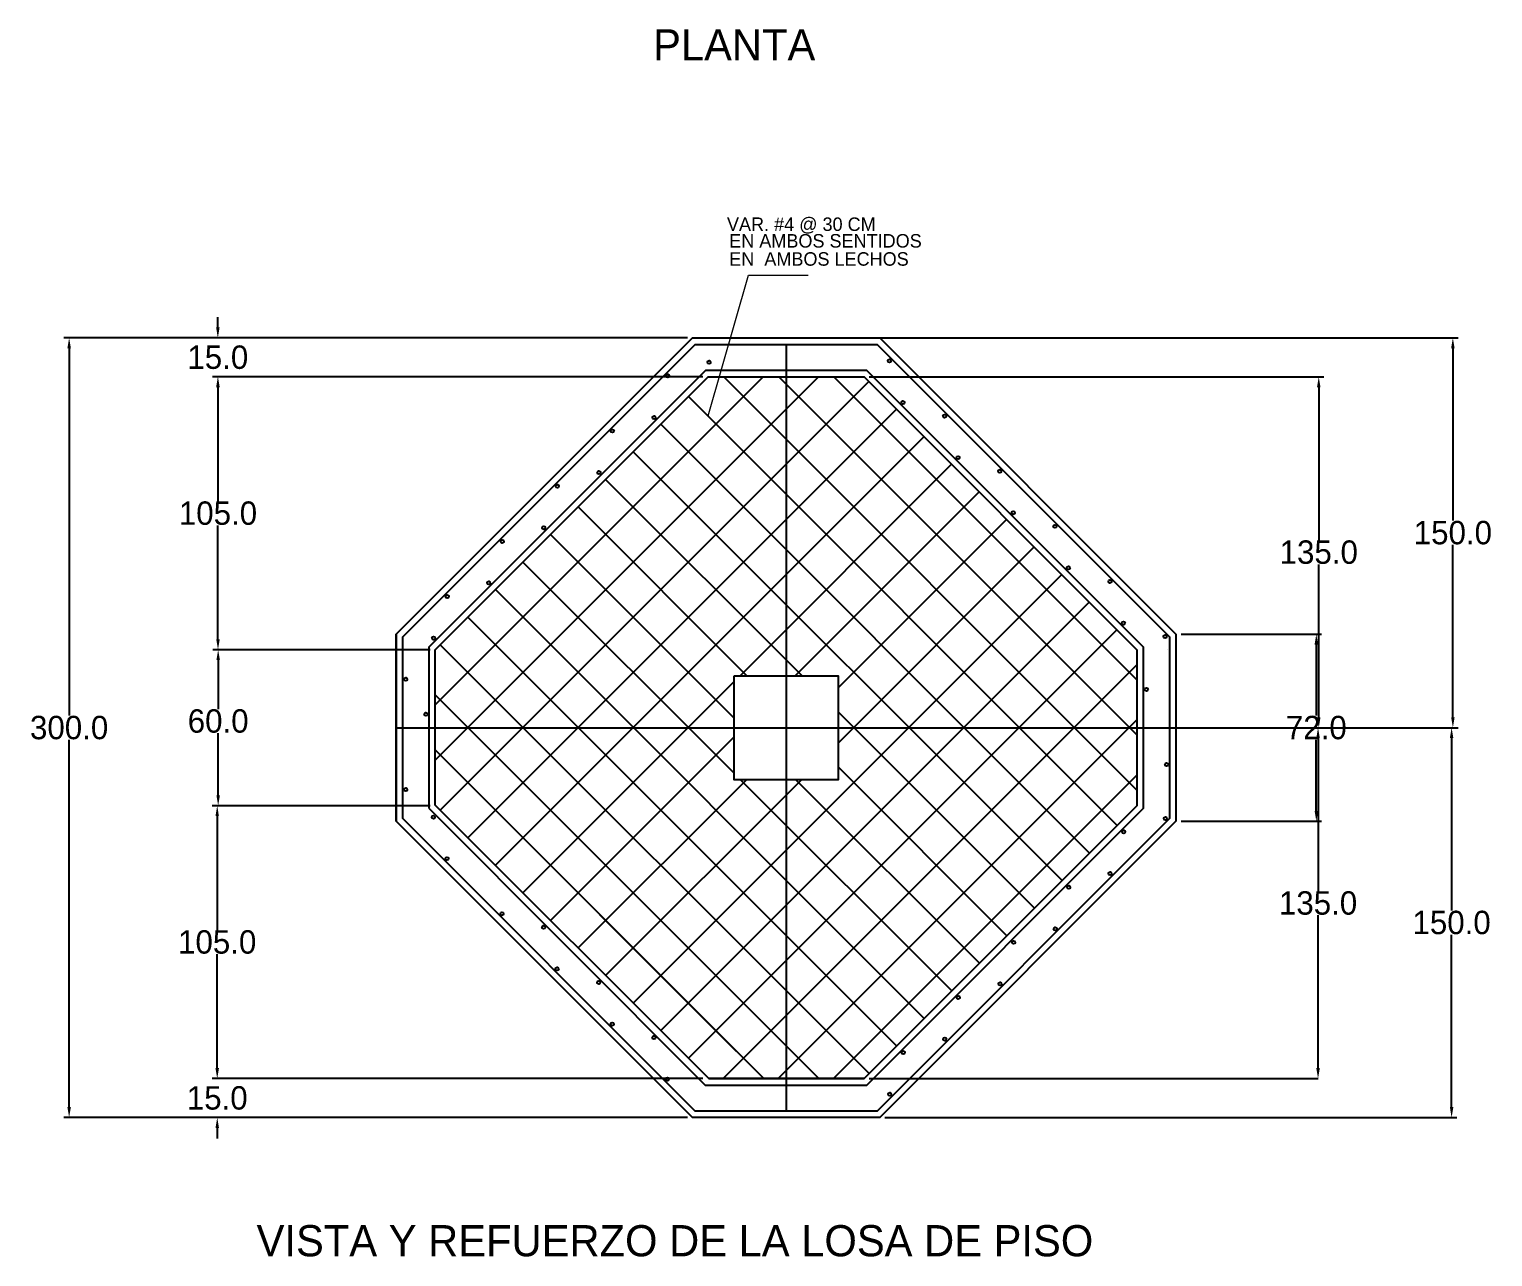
# Model space of a CAD drawing. Header units: centimetres. Extents: x 201 to 3483, y 96 to 2223.
# Drawn here: x 844 to 1407, y 1182 to 1655 of the extents above; entities that cross this region are included whole.
import ezdxf

# ---------------------------------------------------------------- set-up
doc = ezdxf.new("R2010")
doc.units = ezdxf.units.CM
doc.header["$LTSCALE"] = 10
doc.header["$MEASUREMENT"] = 0
doc.layers.get('0').update_dxf_attribs({"linetype": 'CONTINUOUS'})
doc.layers.get('DEFPOINTS').update_dxf_attribs({"color": 2, "linetype": 'CONTINUOUS'})
for name, color, linetype in [('DIM', 7, 'CONTINUOUS'), ('REGISTRO', 1, 'CONTINUOUS'), ('TEXTOS', 7, 'CONTINUOUS'), ('VARILLAS', 30, 'CONTINUOUS')]:
    doc.layers.add(name, color=color, linetype=linetype)
doc.styles.get("Standard").update_dxf_attribs({"font": ''})
doc.styles.add('Zurich', font='')
doc.styles.get('Standard').set_extended_font_data('Zurich Ex BT')
doc.styles.get('Zurich').set_extended_font_data('Zurich Ex BT')
doc.dimstyles.get("Standard").update_dxf_attribs({"dimtxt": 9, "dimasz": 4, "dimexe": 2, "dimexo": 2, "dimgap": 0.09, "dimtad": 0, "dimtih": 1, "dimtoh": 1, "dimdec": 1, "dimzin": 0, "dimdsep": 46, "dimtxsty": 'Standard', "dimcen": 0.09, "dimadec": 0, "dimazin": 0, "dimtfac": 1, "dimtdec": 1, "dimtofl": 0, "dimtmove": 0, "dimatfit": 3, "dimfxl": 0, "dimtolj": 1, "dimtzin": 0, "dimarcsym": 0})

# ---------------------------------------------------------------- blocks, each defined once
blk = doc.blocks.new('*D7')
at = {"layer": 'DEFPOINTS', "color": 0}
for p in [(1098.83, 1536.02), (916.18, 1521.02), (1104.83, 1521.02)]:
    blk.add_point(p, dxfattribs=at)
at = {"layer": 'DIM', "color": 0, "lineweight": -2}
for p, q in [((916.18, 1540.02), (916.18, 1544.02)), ((1096.83, 1536.02), (914.18, 1536.02)), ((1102.83, 1521.02), (914.18, 1521.02)), ((916.18, 1517.02), (916.18, 1513.02))]:
    blk.add_line(p, q, dxfattribs=at)
at = {"layer": 'DIM', "color": 0}
for points in [[(915.52, 1540.02), (916.85, 1540.02), (916.18, 1536.02)], [(915.52, 1517.02), (916.85, 1517.02), (916.18, 1521.02)]]:
    blk.add_solid(points, dxfattribs=at)
at = {"layer": 'DIM', "color": 0, "insert": (916.18, 1528.52), "char_height": 9, "attachment_point": 5}
blk.add_mtext('\\A1;15.0', dxfattribs=at)
blk = doc.blocks.new('*D8')
at = {"layer": 'DEFPOINTS', "color": 0}
for p in [(1104.83, 1521.02), (916.24, 1416.02), (999.83, 1416.02)]:
    blk.add_point(p, dxfattribs=at)
at = {"layer": 'DIM', "color": 0, "lineweight": -2}
for p, q in [((1102.83, 1521.02), (914.24, 1521.02)), ((916.24, 1517.02), (916.24, 1473.18)), ((916.24, 1420.02), (916.24, 1463.85)), ((997.83, 1416.02), (914.24, 1416.02))]:
    blk.add_line(p, q, dxfattribs=at)
at = {"layer": 'DIM', "color": 0}
for points in [[(915.58, 1517.02), (916.91, 1517.02), (916.24, 1521.02)], [(915.58, 1420.02), (916.91, 1420.02), (916.24, 1416.02)]]:
    blk.add_solid(points, dxfattribs=at)
at = {"layer": 'DIM', "color": 0, "insert": (916.24, 1468.52), "char_height": 9, "attachment_point": 5}
blk.add_mtext('\\A1;105.0', dxfattribs=at)
blk = doc.blocks.new('*D9')
at = {"layer": 'DEFPOINTS', "color": 0}
for p in [(999.83, 1356.02), (915.94, 1251.02), (1104.83, 1251.02)]:
    blk.add_point(p, dxfattribs=at)
at = {"layer": 'DIM', "color": 0, "lineweight": -2}
for p, q in [((997.83, 1356.02), (913.94, 1356.02)), ((915.94, 1352.02), (915.94, 1308.18)), ((915.94, 1255.02), (915.94, 1298.85)), ((1102.83, 1251.02), (913.94, 1251.02))]:
    blk.add_line(p, q, dxfattribs=at)
at = {"layer": 'DIM', "color": 0}
for points in [[(915.27, 1352.02), (916.6, 1352.02), (915.94, 1356.02)], [(915.27, 1255.02), (916.6, 1255.02), (915.94, 1251.02)]]:
    blk.add_solid(points, dxfattribs=at)
at = {"layer": 'DIM', "color": 0, "insert": (915.94, 1303.52), "char_height": 9, "attachment_point": 5}
blk.add_mtext('\\A1;105.0', dxfattribs=at)
blk = doc.blocks.new('*D10')
at = {"layer": 'DEFPOINTS', "color": 0}
for p in [(1104.83, 1251.02), (915.95, 1236.02), (1098.83, 1236.02)]:
    blk.add_point(p, dxfattribs=at)
at = {"layer": 'DIM', "color": 0, "lineweight": -2}
for p, q in [((915.95, 1255.02), (915.95, 1259.02)), ((1102.83, 1251.02), (913.95, 1251.02)), ((1096.83, 1236.02), (913.95, 1236.02)), ((915.95, 1232.02), (915.95, 1228.02))]:
    blk.add_line(p, q, dxfattribs=at)
at = {"layer": 'DIM', "color": 0}
for points in [[(915.29, 1255.02), (916.62, 1255.02), (915.95, 1251.02)], [(915.29, 1232.02), (916.62, 1232.02), (915.95, 1236.02)]]:
    blk.add_solid(points, dxfattribs=at)
at = {"layer": 'DIM', "color": 0, "insert": (915.95, 1243.52), "char_height": 9, "attachment_point": 5}
blk.add_mtext('\\A1;15.0', dxfattribs=at)
blk = doc.blocks.new('*D11')
at = {"layer": 'DEFPOINTS', "color": 0}
for p in [(999.83, 1416.02), (916.31, 1356.02), (999.83, 1356.02)]:
    blk.add_point(p, dxfattribs=at)
at = {"layer": 'DIM', "color": 0, "lineweight": -2}
for p, q in [((997.83, 1416.02), (914.31, 1416.02)), ((916.31, 1412.02), (916.31, 1393.21)), ((916.31, 1360.02), (916.31, 1383.87)), ((997.83, 1356.02), (914.31, 1356.02))]:
    blk.add_line(p, q, dxfattribs=at)
at = {"layer": 'DIM', "color": 0}
for points in [[(915.64, 1412.02), (916.98, 1412.02), (916.31, 1416.02)], [(915.64, 1360.02), (916.98, 1360.02), (916.31, 1356.02)]]:
    blk.add_solid(points, dxfattribs=at)
at = {"layer": 'DIM', "color": 0, "insert": (916.31, 1388.54), "char_height": 9, "attachment_point": 5}
blk.add_mtext('\\A1;60.0', dxfattribs=at)
blk = doc.blocks.new('*D22')
at = {"layer": 'DEFPOINTS', "color": 0}
for p in [(1098.83, 1536.02), (858.97, 1236.02), (1098.83, 1236.02)]:
    blk.add_point(p, dxfattribs=at)
at = {"layer": 'DIM', "color": 0, "lineweight": -2}
for p, q in [((1096.83, 1536.02), (856.97, 1536.02)), ((858.97, 1532.02), (858.97, 1390.68)), ((858.97, 1240.02), (858.97, 1381.35)), ((1096.83, 1236.02), (856.97, 1236.02))]:
    blk.add_line(p, q, dxfattribs=at)
at = {"layer": 'DIM', "color": 0}
for points in [[(858.3, 1532.02), (859.63, 1532.02), (858.97, 1536.02)], [(858.3, 1240.02), (859.63, 1240.02), (858.97, 1236.02)]]:
    blk.add_solid(points, dxfattribs=at)
at = {"layer": 'DIM', "color": 0, "insert": (858.97, 1386.02), "char_height": 9, "attachment_point": 5}
blk.add_mtext('\\A1;300.0', dxfattribs=at)
blk = doc.blocks.new('*D81')
at = {"layer": 'DEFPOINTS', "color": 0}
for p in [(1284.83, 1386.02), (1339.5, 1251.02), (1339.5, 1251.02)]:
    blk.add_point(p, dxfattribs=at)
at = {"layer": 'DIM', "color": 0, "lineweight": -2}
for p, q in [((1286.83, 1386.02), (1341.5, 1386.02)), ((1339.5, 1382.02), (1339.5, 1323.18)), ((1339.5, 1255.02), (1339.5, 1313.85))]:
    blk.add_line(p, q, dxfattribs=at)
at = {"layer": 'DIM', "color": 0}
for points in [[(1338.83, 1382.02), (1340.16, 1382.02), (1339.5, 1386.02)], [(1338.83, 1255.02), (1340.16, 1255.02), (1339.5, 1251.02)]]:
    blk.add_solid(points, dxfattribs=at)
at = {"layer": 'DIM', "color": 0, "insert": (1339.5, 1318.52), "char_height": 9, "attachment_point": 5}
blk.add_mtext('\\A1;135.0', dxfattribs=at)
blk = doc.blocks.new('*D82')
at = {"layer": 'DEFPOINTS', "color": 0}
for p in [(1286.83, 1386.02), (1170.83, 1236.02), (1390.88, 1236.02)]:
    blk.add_point(p, dxfattribs=at)
at = {"layer": 'DIM', "color": 0, "lineweight": -2}
for p, q in [((1288.83, 1386.02), (1392.88, 1386.02)), ((1390.88, 1382.02), (1390.88, 1315.68)), ((1390.88, 1240.02), (1390.88, 1306.35)), ((1172.83, 1236.02), (1392.88, 1236.02))]:
    blk.add_line(p, q, dxfattribs=at)
at = {"layer": 'DIM', "color": 0}
for points in [[(1390.22, 1382.02), (1391.55, 1382.02), (1390.88, 1386.02)], [(1390.22, 1240.02), (1391.55, 1240.02), (1390.88, 1236.02)]]:
    blk.add_solid(points, dxfattribs=at)
at = {"layer": 'DIM', "color": 0, "insert": (1390.88, 1311.02), "char_height": 9, "attachment_point": 5}
blk.add_mtext('\\A1;150.0', dxfattribs=at)
blk = doc.blocks.new('*D83')
at = {"layer": 'DEFPOINTS', "color": 0}
for p in [(1134.83, 1536.02), (1134.83, 1386.02), (1391.37, 1386.02)]:
    blk.add_point(p, dxfattribs=at)
at = {"layer": 'DIM', "color": 0, "lineweight": -2}
for p, q in [((1136.83, 1536.02), (1393.37, 1536.02)), ((1391.37, 1532.02), (1391.37, 1465.68)), ((1391.37, 1390.02), (1391.37, 1456.35)), ((1136.83, 1386.02), (1393.37, 1386.02))]:
    blk.add_line(p, q, dxfattribs=at)
at = {"layer": 'DIM', "color": 0}
for points in [[(1390.7, 1532.02), (1392.03, 1532.02), (1391.37, 1536.02)], [(1390.7, 1390.02), (1392.03, 1390.02), (1391.37, 1386.02)]]:
    blk.add_solid(points, dxfattribs=at)
at = {"layer": 'DIM', "color": 0, "insert": (1391.37, 1461.02), "char_height": 9, "attachment_point": 5}
blk.add_mtext('\\A1;150.0', dxfattribs=at)
blk = doc.blocks.new('*D84')
at = {"layer": 'DEFPOINTS', "color": 0}
for p in [(1164.83, 1521.02), (1134.83, 1386.02), (1339.77, 1386.02)]:
    blk.add_point(p, dxfattribs=at)
at = {"layer": 'DIM', "color": 0, "lineweight": -2}
for p, q in [((1166.83, 1521.02), (1341.77, 1521.02)), ((1339.77, 1517.02), (1339.77, 1458.18)), ((1339.77, 1390.02), (1339.77, 1448.85)), ((1136.83, 1386.02), (1341.77, 1386.02))]:
    blk.add_line(p, q, dxfattribs=at)
at = {"layer": 'DIM', "color": 0}
for points in [[(1339.1, 1517.02), (1340.44, 1517.02), (1339.77, 1521.02)], [(1339.1, 1390.02), (1340.44, 1390.02), (1339.77, 1386.02)]]:
    blk.add_solid(points, dxfattribs=at)
at = {"layer": 'DIM', "color": 0, "insert": (1339.77, 1453.52), "char_height": 9, "attachment_point": 5}
blk.add_mtext('\\A1;135.0', dxfattribs=at)
blk = doc.blocks.new('*D85')
at = {"layer": 'DEFPOINTS', "color": 0}
for p in [(1284.83, 1422.02), (1284.83, 1350.02), (1338.83, 1350.02)]:
    blk.add_point(p, dxfattribs=at)
at = {"layer": 'DIM', "color": 0, "lineweight": -2}
for p, q in [((1286.83, 1422.02), (1340.83, 1422.02)), ((1338.83, 1418.02), (1338.83, 1390.68)), ((1338.83, 1354.02), (1338.83, 1381.35)), ((1286.83, 1350.02), (1340.83, 1350.02))]:
    blk.add_line(p, q, dxfattribs=at)
at = {"layer": 'DIM', "color": 0}
for points in [[(1338.16, 1418.02), (1339.5, 1418.02), (1338.83, 1422.02)], [(1338.16, 1354.02), (1339.5, 1354.02), (1338.83, 1350.02)]]:
    blk.add_solid(points, dxfattribs=at)
at = {"layer": 'DIM', "color": 0, "insert": (1338.83, 1386.02), "char_height": 9, "attachment_point": 5}
blk.add_mtext('\\A1;72.0', dxfattribs=at)

msp = doc.modelspace()

# ---------------------------------------------------------------- linework, layer by layer
for p, q in [((984.83, 1422.02), (984.83, 1350.02)), ((1281.56, 1415.97), (1281.56, 1415.98)), ((1105.04, 1251.02), (1164.83, 1251.02)), ((1105.04, 1251.02), (1164.83, 1251.02))]:
    msp.add_line(p, q)
at = {"layer": 'DIM'}
for p, q in [((1044.18, 1460.37), (1114.83, 1389.72)), ((1044.18, 1460.37), (1114.83, 1389.72)), ((1044.18, 1460.37), (1114.83, 1389.72)), ((1118.32, 1386.02), (1118.53, 1386.02)), ((1118.32, 1386.02), (1118.53, 1386.02)), ((1118.43, 1386.12), (1118.53, 1386.02)), ((1118.43, 1386.12), (1118.53, 1386.02)), ((1118.43, 1386.12), (1118.53, 1386.02)), ((1118.43, 1386.12), (1118.53, 1386.02)), ((1138.53, 1366.02), (1209.18, 1295.37)), ((1138.53, 1366.02), (1209.18, 1295.37)), ((1138.53, 1366.02), (1209.18, 1295.37))]:
    msp.add_line(p, q, dxfattribs=at)
at = {"layer": 'DIM', "lineweight": -2}
msp.add_line((1166.83, 1251.02), (1339.5, 1251.02), dxfattribs=at)
at = {"layer": 'REGISTRO'}
for p, q in [((1134.83, 1533.02), (1134.83, 1239.02)), ((984.83, 1386.02), (1284.83, 1386.02)), ((1010.43, 1366.84), (1115.65, 1261.62)), ((999.83, 1356.23), (1105.04, 1251.02)), ((999.83, 1356.23), (1105.04, 1251.02)), ((999.83, 1356.23), (1105.04, 1251.02)), ((999.83, 1356.23), (1105.04, 1251.02)), ((1269.83, 1356.02), (1164.83, 1251.02))]:
    msp.add_line(p, q, dxfattribs=at)
at = {"layer": 'REGISTRO', "linetype": 'Continuous', "lineweight": 5}
msp.add_line((999.83, 1416.02), (1104.83, 1521.02), dxfattribs=at)
at = {"layer": 'REGISTRO'}
for points in [[(984.83, 1422.02), (1098.83, 1536.02), (1170.83, 1536.02), (1284.83, 1422.02), (1284.83, 1350.02), (1170.83, 1236.02), (1098.83, 1236.02), (984.83, 1350.02)], [(1269.83, 1416.02), (1269.83, 1386.02), (1269.83, 1356.02), (1164.83, 1251.02), (1105.04, 1251.02), (999.83, 1356.23), (999.83, 1386.02), (999.83, 1416.02), (1104.83, 1521.02), (1164.83, 1521.02), (1269.83, 1416)], [(1114.83, 1406.02), (1154.83, 1406.02), (1154.83, 1366.02), (1114.83, 1366.02)]]:
    msp.add_lwpolyline(points, close=True, dxfattribs=at)
at = {"layer": 'TEXTOS', "linetype": 'Continuous', "lineweight": 5}
for p, q in [((1104.83, 1506.02), (1120.3, 1560.12)), ((1120.3, 1560.12), (1143.26, 1560.12))]:
    msp.add_line(p, q, dxfattribs=at)
at = {"layer": 'VARILLAS'}
for p, q in [((1174.23, 1527.51), (1174.23, 1527.51)), ((999.83, 1373.59), (1147.25, 1521.02)), ((999.83, 1394.8), (1126.04, 1521.02)), ((1110.81, 1521.02), (1269.83, 1362)), ((1132.03, 1521.02), (1269.83, 1383.22)), ((1153.24, 1521.02), (1269.83, 1404.43)), ((1001.75, 1354.3), (1166.65, 1519.2)), ((1097.21, 1513.4), (1262.21, 1348.4)), ((1012.36, 1343.7), (1177.25, 1508.59)), ((1022.97, 1333.09), (1187.86, 1497.98)), ((1086.61, 1502.8), (1251.61, 1337.8)), ((1076, 1492.19), (1241, 1327.19)), ((1117.11, 1406.02), (1198.47, 1487.38)), ((1065.39, 1481.58), (1140.96, 1406.02)), ((1138.32, 1406.02), (1209.07, 1476.77)), ((1054.79, 1470.98), (1119.75, 1406.02)), ((1154.83, 1401.31), (1219.68, 1466.16)), ((1044.18, 1460.37), (1114.83, 1389.72)), ((1154.83, 1380.1), (1230.28, 1455.55)), ((1033.57, 1449.76), (1114.83, 1368.51)), ((1076, 1280.06), (1240.89, 1444.95)), ((1022.97, 1439.16), (1187.97, 1274.16)), ((1086.61, 1269.45), (1251.49, 1434.34)), ((1012.36, 1428.55), (1177.36, 1263.55)), ((1097.21, 1258.84), (1262.1, 1423.73)), ((1001.75, 1417.94), (1166.75, 1252.94)), ((1110.6, 1251.02), (1269.83, 1410.25)), ((1033.57, 1322.48), (1114.83, 1403.74)), ((999.83, 1398.66), (1147.47, 1251.02)), ((1154.83, 1392.15), (1230.39, 1316.58)), ((1118.32, 1386.02), (1118.43, 1386.12)), ((1131.81, 1251.02), (1269.83, 1389.03)), ((1044.18, 1311.88), (1114.83, 1382.52)), ((999.83, 1377.44), (1126.25, 1251.02)), ((1154.83, 1370.94), (1219.79, 1305.98)), ((1054.79, 1301.27), (1119.53, 1366.02)), ((1065.39, 1290.66), (1140.75, 1366.02)), ((1117.32, 1366.02), (1198.57, 1284.76)), ((1138.53, 1366.02), (1209.18, 1295.37)), ((1153.03, 1251.02), (1269.83, 1367.82))]:
    msp.add_line(p, q, dxfattribs=at)
msp.add_lwpolyline([(987.36, 1421), (1099.85, 1533.52), (1169.83, 1533.52), (1282.33, 1421.01), (1282.33, 1351.02), (1169.84, 1238.52), (1099.81, 1238.52), (987.36, 1351.03), (987.36, 1421)], dxfattribs=at)
msp.add_lwpolyline([(997.33, 1355.02), (1103.71, 1248.52), (1165.89, 1248.52), (1272.36, 1355), (1272.36, 1417.03), (1165.83, 1523.52), (1103.83, 1523.52), (997.33, 1417.01)], close=True, dxfattribs=at)
for centre in [(1105.18, 1526.65), (1174.6, 1527.15), (1089.26, 1521.36), (1179.8, 1511.14), (1084.05, 1505.36), (1195.81, 1505.93), (1068.01, 1500.18), (1201.01, 1489.92), (1062.8, 1484.18), (1217.02, 1484.72), (1046.81, 1478.95), (1222.22, 1468.7), (1238.23, 1463.5), (1041.6, 1462.95), (1025.62, 1457.72), (1243.43, 1447.48), (1020.41, 1441.72), (1259.44, 1442.28), (1004.42, 1436.49), (1004.42, 1436.49), (1264.64, 1426.27), (999.21, 1420.49), (1280.65, 1421.06), (988.47, 1404.65), (1273.48, 1400.77), (996.23, 1391.2), (1281.19, 1371.85), (988.46, 1362.23), (999.1, 1351.65), (1280.77, 1351.06), (1264.71, 1345.9), (1004.3, 1335.63), (1259.51, 1329.89), (1243.56, 1324.63), (1025.51, 1314.42), (1041.53, 1309.22), (1238.36, 1308.62), (1222.34, 1303.43), (1046.73, 1293.21), (1062.74, 1288.01), (1217.14, 1287.41), (1201.09, 1282.25), (1067.94, 1272), (1083.96, 1266.8), (1179.91, 1261.01), (1195.89, 1266.23), (1089.16, 1250.79), (1174.7, 1244.99)]:
    msp.add_circle(centre, 0.635, dxfattribs=at)

# ---------------------------------------------------------------- texts
at = {"lineweight": 5, "style": 'Zurich'}
msp.add_text('PLANTA', height=12, dxfattribs=at).set_placement((1083.65, 1642.76))
at = {"layer": 'TEXTOS', "linetype": 'Continuous', "lineweight": 5}
for s, p in [('VAR. #4 @ 30 CM', (1112.07, 1577.15)), ('EN AMBOS SENTIDOS', (1112.94, 1570.76)), ('EN  AMBOS LECHOS', (1112.94, 1563.78))]:
    msp.add_text(s, height=5.1924, dxfattribs=at).set_placement(p)
at = {"layer": 'TEXTOS', "lineweight": 5}
msp.add_text('VISTA Y REFUERZO DE LA LOSA DE PISO', height=12, dxfattribs=at).set_placement((931.1, 1182.63))

# ---------------------------------------------------------------- dimensions: what is measured, and where the dimension line sits
at = {"layer": 'DIM'}
for base, p1, p2, picture, middle in [((916.18, 1521.02), (1098.83, 1536.02), (1104.83, 1521.02), '*D7', (916.18, 1528.52)), ((858.97, 1236.02), (1098.83, 1536.02), (1098.83, 1236.02), '*D22', (858.97, 1386.02)), ((1391.37, 1386.02), (1134.83, 1536.02), (1134.83, 1386.02), '*D83', (1391.37, 1461.02)), ((916.24, 1416.02), (1104.83, 1521.02), (999.83, 1416.02), '*D8', (916.24, 1468.52)), ((1339.77, 1386.02), (1164.83, 1521.02), (1134.83, 1386.02), '*D84', (1339.77, 1453.52)), ((1338.83, 1350.02), (1284.83, 1422.02), (1284.83, 1350.02), '*D85', (1338.83, 1386.02)), ((1390.88, 1236.02), (1286.83, 1386.02), (1170.83, 1236.02), '*D82', (1390.88, 1311.02)), ((1339.5, 1251.02), (1284.83, 1386.02), (1339.5, 1251.02), '*D81', (1339.5, 1318.52)), ((915.94, 1251.02), (999.83, 1356.02), (1104.83, 1251.02), '*D9', (915.94, 1303.52)), ((915.95, 1236.02), (1104.83, 1251.02), (1098.83, 1236.02), '*D10', (915.95, 1243.52))]:
    dim = msp.add_linear_dim(base=base, p1=p1, p2=p2, angle=90, dimstyle='Standard', dxfattribs=at)
    dim.commit()
    dim.dimension.update_dxf_attribs({"geometry": picture, "text_midpoint": middle})
dim = msp.add_linear_dim(base=(916.31, 1356.02), p1=(999.83, 1416.02), p2=(999.83, 1356.02), angle=90, dimstyle='Standard', dxfattribs=at)
dim.commit()
dim.dimension.update_dxf_attribs({"geometry": '*D11', "text_midpoint": (916.31, 1388.54), "dimtype": 160})

doc.saveas('drawing.dxf')
